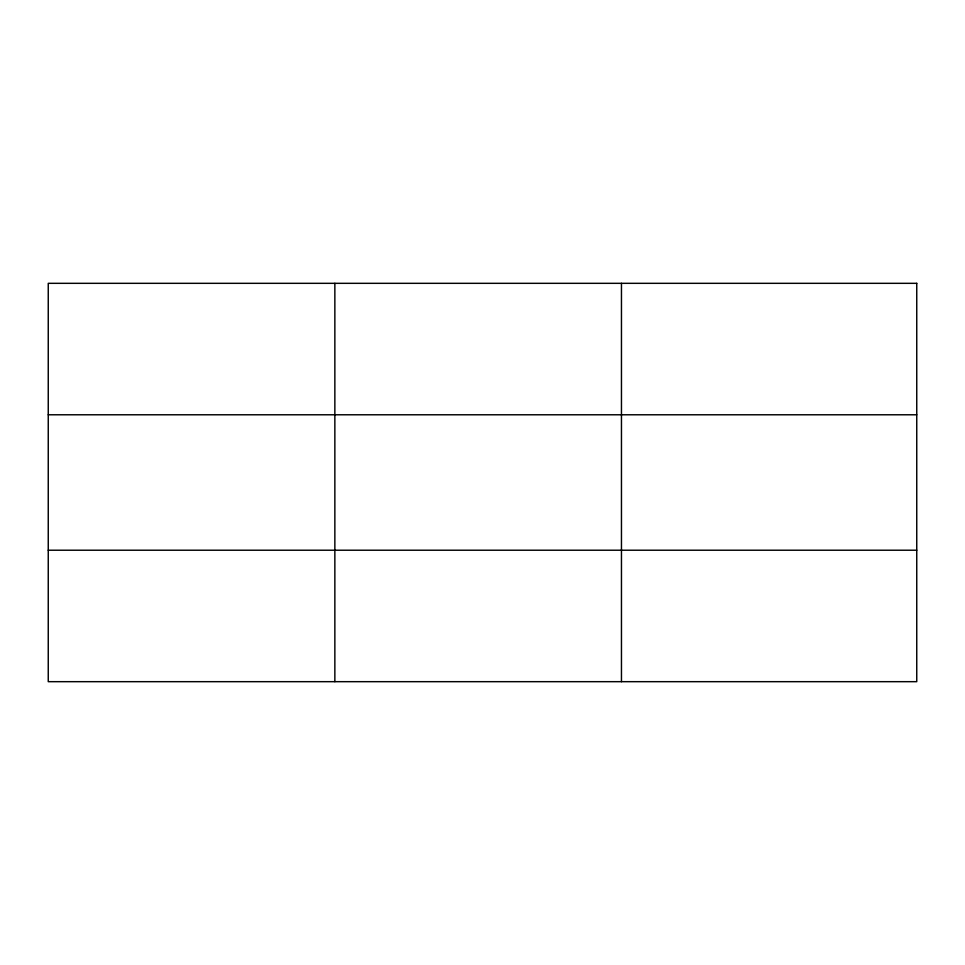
<?xml version="1.0" encoding="UTF-8"?>
<svg xmlns="http://www.w3.org/2000/svg" width="965" height="965" viewBox="0 0 965 965"><rect width="100%" height="100%" fill="white"/><g stroke="black" fill="none" stroke-linecap="round" stroke-linejoin="round"><path stroke-width="1.45" d="M334.855 681.676L334.855 283.324M621.46 681.676L621.46 283.324M48.25 414.781L916.75 414.781M48.25 550.219L916.75 550.219M916.75 283.324L916.75 681.676L48.25 681.676L48.25 283.324L916.75 283.324"/></g></svg>
